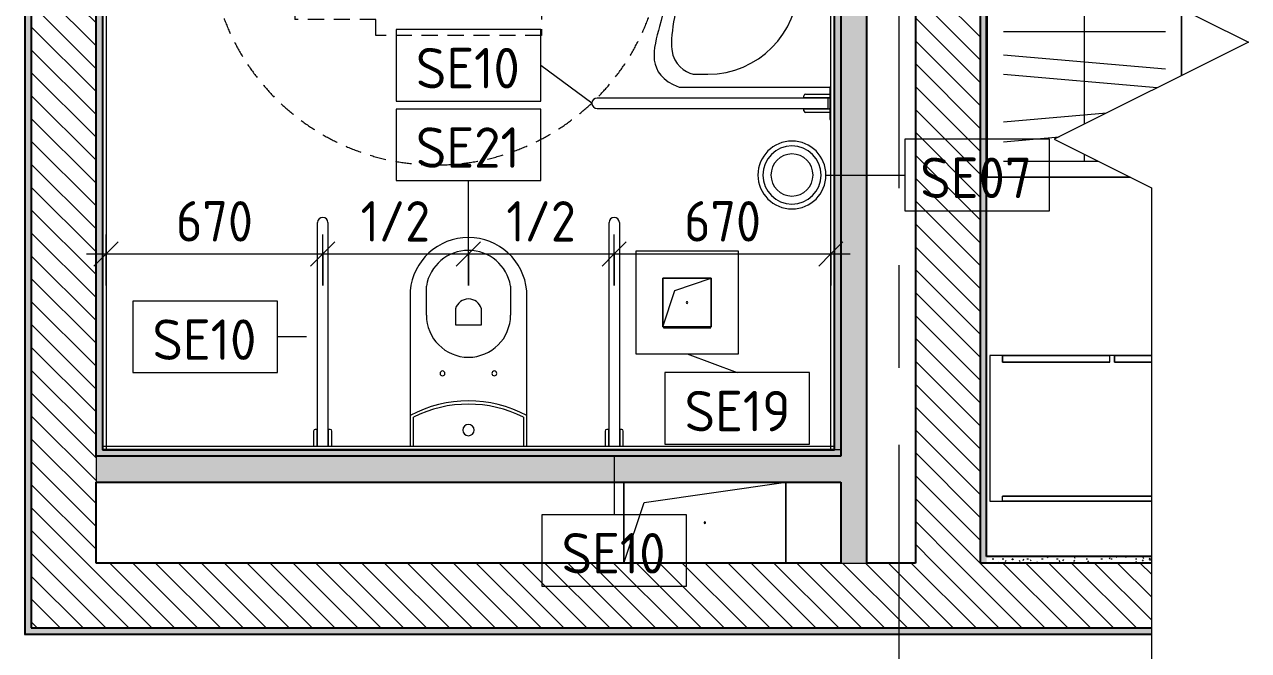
# Model space of a CAD drawing. Header units: millimetres. Extents: x 3991 to 282775, y -8553 to 29560.
# Drawn here: x 24149 to 27929, y 4320 to 6254 of the extents above; entities that cross this region are included whole.
import ezdxf

# ---------------------------------------------------------------- set-up
doc = ezdxf.new("R2010")
doc.units = ezdxf.units.MM
doc.linetypes.add('200_ШТРИХ__ш1_п0_6_', pattern=[80, 50, -30])
doc.linetypes.add('Осевая', pattern=[1587.5, 317.5, -238.125, 793.75, -238.125])
for name, color, linetype, lineweight in [('A-ANNO-DIMS', 7, 'Continuous', 9), ('A-ANNO-DIMS-50', 7, 'Continuous', 9), ('A-DETL-GENF', 7, 'Continuous', 9), ('A-GENM', 7, 'Continuous', 9), ('A-WALL', 7, 'Continuous', 9), ('I-FURN', 7, 'Continuous', 9), ('I-FURN-1', 7, '200_ШТРИХ__ш1_п0_6_', 15), ('I-FURN-2', 7, '200_ШТРИХ__ш1_п0_6_', 9), ('I-WALL', 7, 'Continuous', 9), ('P-SANR-FIXT-IDEN', 7, 'Continuous', 9), ('Оси-2', 7, 'Осевая', 9)]:
    doc.layers.add(name, color=color, linetype=linetype, lineweight=lineweight)
for name, color, linetype, lineweight, true_color in [('A-DETL-GENF-1', 7, 'Continuous', 9, 0x4994b4), ('A-GENM-1', 7, 'Continuous', 9, 0x4994b4), ('A-WALL-1', 7, 'Continuous', 25, 0x3c3c3c), ('A-WALL-FNSH-1', 7, 'Continuous', 15, 0x3c3c3c), ('P-SANR-FIXT-1', 7, 'Continuous', 15, 0x4994b4)]:
    doc.layers.add(name, color=color, linetype=linetype, lineweight=lineweight, true_color=true_color)
doc.styles.add('GOST Common_1', font='GOST_Common.ttf', dxfattribs={"height": 125})
doc.styles.add('ISOCPEUR', font='isocpeur.ttf', dxfattribs={"width": 0.9, "height": 125})
doc.dimstyles.new('ISO-2_5_0_9К_БОЛЬШОЙ', dxfattribs={"dimscale": 304.8, "dimtxt": 124.497647, "dimasz": 0.246063, "dimexe": 0.19685, "dimexo": 0.492126, "dimgap": 0, "dimtad": 1, "dimdec": 0, "dimrnd": 10, "dimzin": 0, "dimdsep": 46, "dimtxsty": 'ISOCPEUR', "dimblk1": 'OBLIQUE', "dimblk2": 'OBLIQUE', "dimsah": 1, "dimcen": 0.09, "dimdle": 0.19685, "dimazin": 0, "dimtfac": 1, "dimtdec": 4, "dimtix": 1, "dimtmove": 0, "dimatfit": 3, "dimfxl": 1, "dimtvp": 1, "dimtolj": 1, "dimtzin": 0, "dimarcsym": 2})
pattern_1 = [(135, (9840.393, 0), (-35.35534, -35.35534), [])]
pattern_2 = [(135, (9840.393, 0), (-37.71708, -37.71708), [53.34, -8.89, 1.778, -8.89]), (135, (9840.393, 37.694), (-37.71708, -37.71708), []), (50, (9840.393, 0), (63.7639, -5.57885), [6.667, -73.342]), (355, (9840.39, 0), (-12.33488, 66.86951), [5.334, -58.674]), (100.451, (9845.707, -0.465), (51.43036, 61.29098), [5.667, -62.332]), (46.184, (9840.39, 17.78), (94.87722, -14.71484), [10.001, -110.014]), (96.636, (9848.3, 16.55), (83.09115, 86.5993), [8.5, -93.497]), (351.184, (9840.39, 17.78), (83.09204, 86.5993), [8.001, -88.011]), (21, (9849.283, 13.335), (53.06449, -35.79273), [6.667, -73.342]), (326, (9849.28, 13.335), (21.63066, 64.46546), [5.334, -58.674]), (71.451, (9853.705, 10.35), (74.69646, 28.67237), [5.667, -62.332]), (37.5, (9840.393, 0), (1.080413, 29.59427), [1.676, -56.286, 1.676, -57.887, -58.896]), (37.5, (9840.393, 0), (1.080413, 29.59427), [-117.526, 1.676, -57.22]), (7.5, (9840.393, 0), (23.38637, 35.063507), [1.676, -32.283, 1.676, -54.953, -22.447]), (7.5, (9840.393, 0), (23.38637, 35.063507), [-90.589, 1.676, -20.771]), (327.5, (9820.568, 0), (47.456567, -2.005468), [1.676, -20.549, 1.676, -67.666, -92.011]), (327.5, (9820.568, 0), (47.456567, -2.005468), [-91.567, 1.676, -90.335]), (317.5, (9811.678, 0), (51.84495, 8.89904), [1.676, -27.216, 1.676, -44.374, -65.341]), (317.5, (9811.678, 0), (51.84495, 8.89904), [-74.943, 1.676, -63.665])]
pattern_3 = [(0, (9840.393, 0), (60.96, 15.24), [5.029, -40.691, 5.029, -40.691, -243.84]), (0, (9840.393, 0), (60.96, 15.24), [-91.44, 5.029, -86.411, 5.029, -40.691, -106.68]), (0, (9840.393, 0), (60.96, 15.24), [-228.6, 5.029, -25.451, 5.029, -71.171]), (120, (9863.253, 7.62), (-43.678227, 45.172909), [5.029, -40.691, 5.029, -40.691, -243.84]), (120, (9863.253, 7.62), (-43.678227, 45.172909), [-91.44, 5.029, -86.411, 5.029, -40.691, -106.68]), (120, (9863.253, 7.62), (-43.678227, 45.172909), [-228.6, 5.029, -25.451, 5.029, -71.171]), (240, (9870.873, 38.1), (-17.281773, -60.412909), [5.029, -40.691, 5.029, -40.691, -243.84]), (240, (9870.873, 38.1), (-17.281773, -60.412909), [-91.44, 5.029, -86.411, 5.029, -40.691, -106.68]), (240, (9870.873, 38.1), (-17.281773, -60.412909), [-228.6, 5.029, -25.451, 5.029, -71.171])]

# ---------------------------------------------------------------- blocks, each defined once
blk = doc.blocks.new('132_МГН_Поручень для унитаза_тип откидной - ПР 1Р-18619933-Фрагмент 1_2')
at = {"layer": 'A-GENM-1'}
for p, q in [((-28.2, -31), (-28.2, -78)), ((-17, -83), (-17, -31)), ((-16, -722), (-16, -31)), ((16, -31), (16, -722)), ((17, -31), (17, -83)), ((28.2, -78), (28.2, -31)), ((-23.2, -83), (-17, -83)), ((17, -83), (23.2, -83))]:
    blk.add_line(p, q, dxfattribs=at)
for centre, radius, start, end in [((-23.2, -78), 5, 180, 270), ((23.2, -78), 5, 270, 360), ((0, -722), 16, 180, 270), ((0, -722), 16, 270, 360)]:
    blk.add_arc(centre, radius, start, end, dxfattribs=at)
blk = doc.blocks.new('FRT_2D_Символ _разворот МГН_1 - D1_4_Символ доступности разворота МГН _360__-18618045-Фрагмент 1_2')
at = {"layer": 'I-FURN'}
for p, q in [((0, 60.4), (0, -59.6)), ((-65, 0), (65, 0))]:
    blk.add_line(p, q, dxfattribs=at)
at = {"layer": 'I-FURN-1'}
for p, q in [((-300, 325.4), (-300, -185.8)), ((-300, 325.4), (-200, 325.4)), ((-200, 195.4), (-200, 325.4)), ((200, 325.4), (300, 325.4)), ((200, 195.4), (200, 325.4)), ((300, 325.4), (300, -185.8)), ((-200, 195.4), (200, 195.4)), ((-300, -185.8), (-250, -185.8)), ((-250, -185.8), (-250, -435.8)), ((300, -185.8), (250, -185.8)), ((250, -185.8), (250, -435.8)), ((-200, -435.8), (-250, -435.8)), ((-200, -435.8), (-200, -645.8)), ((200, -435.8), (250, -435.8)), ((200, -435.8), (200, -645.8)), ((-200, -645.8), (200, -645.8))]:
    blk.add_line(p, q, dxfattribs=at)
at = {"layer": 'I-FURN-2'}
for start, end in [(100.8517, 360), (360, 86.7468)]:
    blk.add_arc((0, 0), 700, start, end, dxfattribs=at)
blk = doc.blocks.new('GM_Отверстие прямоугольное _в плите_ - Отверстие-21608348-Фрагмент 1_2')
at = {"layer": 'A-GENM'}
for p, q in [((-250, -125), (-250, 125)), ((-250, 125), (-250, -125)), ((-187.5, 62.5), (250, 125)), ((250, 125), (250, -125)), ((250, -125), (250, 125)), ((-250, -125), (-187.5, 62.5))]:
    blk.add_line(p, q, dxfattribs=at)
for start, end in [(360, 180), (180, 360)]:
    blk.add_arc((0, 0), 2.5, start, end, dxfattribs=at)
blk = doc.blocks.new('GM_Отверстие прямоугольное _в плите_ - Отверстие-23794751-Фрагмент 1_2')
at = {"layer": 'A-GENM'}
for p, q in [((-75, -75), (-75, 75)), ((-75, 75), (75, 75)), ((75, 75), (-75, 75)), ((-75, 75), (-75, -75)), ((-37.5, 37.5), (75, 75)), ((75, 75), (75, -75)), ((75, -75), (75, 75)), ((-75, -75), (-37.5, 37.5)), ((75, -75), (-75, -75)), ((-75, -75), (75, -75))]:
    blk.add_line(p, q, dxfattribs=at)
for start, end in [(360, 180), (180, 360)]:
    blk.add_arc((0, 0), 2.5, start, end, dxfattribs=at)
blk = doc.blocks.new('Шкаф с вешалками - 2000-25533530-Фрагмент 1_2')
at = {"layer": 'A-DETL-GENF'}
for p, q in [((50, 550), (50, 258.5)), ((110, 550), (125.1, 377.6)), ((197.8, 232.1), (170, 550)), ((276, 75.7), (317.5, 550)), ((333.7, 50), (377.5, 550)), ((450, 550), (450, 50)), ((510, 550), (552.6, 63.6)), ((610, 93.1), (570, 550)), ((677.5, 93.1), (717.5, 550)), ((737.5, 93.1), (777.5, 550)), ((850, 550), (850, 93.1)), ((910, 550), (950, 93.1)), ((1010, 93.1), (970, 550)), ((1077.5, 93.1), (1117.5, 550)), ((50, 300), (70.7, 300)), ((163.9, 300), (1158, 300))]:
    blk.add_line(p, q, dxfattribs=at)
at = {"layer": 'I-FURN'}
for p, q in [((1208, 600), (0, 600)), ((0, 600), (0, 158.5)), ((0, 158.5), (0, 600)), ((0, 600), (1208, 600)), ((1208, 93.1), (1208, 600)), ((1208, 600), (1208, 93.1)), ((313.9, 0), (520.7, 0)), ((520.7, 0), (313.9, 0))]:
    blk.add_line(p, q, dxfattribs=at)
blk = doc.blocks.new('стеллаж для обуви 1000х450х1 - 1100 x 1700 x 450 mm-25471993-Фрагмент 1_2')
at = {"layer": 'I-FURN'}
for p, q in [((1172.1, 184.9), (672.8, 184.9)), ((1172.1, 184.9), (672.8, 184.9)), ((672.8, 184.9), (1132.1, 184.9)), ((1132.1, 184.9), (672.8, 184.9)), ((672.8, 169.9), (1132.1, 169.9)), ((1132.1, 169.9), (672.8, 169.9)), ((1132.1, 184.9), (1132.1, 169.9)), ((1132.1, 184.9), (1132.1, 169.9)), ((1172.1, -265.1), (1172.1, 184.9)), ((1172.1, -265.1), (1172.1, 184.9)), ((786.2, -245.1), (672.8, -245.1)), ((672.8, -245.1), (786.2, -245.1)), ((786.2, -245.1), (672.8, -245.1)), ((672.8, -245.1), (786.2, -245.1)), ((786.2, -245.1), (672.8, -245.1)), ((672.8, -245.1), (786.2, -245.1)), ((786.2, -265.1), (786.2, -245.1)), ((786.2, -245.1), (786.2, -265.1)), ((786.2, -265.1), (786.2, -245.1)), ((786.2, -245.1), (786.2, -265.1)), ((786.2, -265.1), (786.2, -245.1)), ((786.2, -245.1), (786.2, -265.1)), ((1132.1, -245.1), (801.2, -245.1)), ((801.2, -245.1), (1132.1, -245.1)), ((1132.1, -245.1), (801.2, -245.1)), ((801.2, -245.1), (1132.1, -245.1)), ((1132.1, -245.1), (801.2, -245.1)), ((801.2, -245.1), (1132.1, -245.1)), ((801.2, -245.1), (801.2, -265.1)), ((801.2, -245.1), (801.2, -265.1)), ((801.2, -245.1), (801.2, -265.1)), ((801.2, -245.1), (801.2, -265.1)), ((801.2, -245.1), (801.2, -265.1)), ((801.2, -245.1), (801.2, -265.1)), ((1132.1, -265.1), (1132.1, -245.1)), ((1132.1, -245.1), (1132.1, -265.1)), ((1132.1, -265.1), (1132.1, -245.1)), ((1132.1, -245.1), (1132.1, -265.1)), ((1132.1, -265.1), (1132.1, -245.1)), ((1132.1, -245.1), (1132.1, -265.1)), ((672.8, -265.1), (1172.1, -265.1)), ((672.8, -265.1), (1172.1, -265.1)), ((786.2, -265.1), (672.8, -265.1)), ((672.8, -265.1), (786.2, -265.1)), ((786.2, -265.1), (672.8, -265.1)), ((672.8, -265.1), (786.2, -265.1)), ((786.2, -265.1), (672.8, -265.1)), ((672.8, -265.1), (786.2, -265.1)), ((1132.1, -265.1), (801.2, -265.1)), ((801.2, -265.1), (1132.1, -265.1)), ((1132.1, -265.1), (801.2, -265.1)), ((801.2, -265.1), (1132.1, -265.1)), ((1132.1, -265.1), (801.2, -265.1)), ((801.2, -265.1), (1132.1, -265.1))]:
    blk.add_line(p, q, dxfattribs=at)
blk = doc.blocks.new('мусорная корзина - Round_ Metal-30590745-Фрагмент 1_2')
at = {"layer": 'P-SANR-FIXT-1'}
for radius, start, end in [(105, 0, 180), (90, 360, 180), (65, 0, 180), (105, 180, 360), (90, 180, 360), (65, 180, 360)]:
    blk.add_arc((0, 0), radius, start, end, dxfattribs=at)
blk = doc.blocks.new('WC Seat_2 with Cistern-Wall Based - SE21-33486978-Фрагмент 1_2')
at = {"layer": 'P-SANR-FIXT-1'}
for p, q in [((-5, 410.5), (-5, 500.5)), ((255, 500.5), (255, 410.5)), ((-55, 485.5), (-55, 100.5)), ((305, 100.5), (305, 485.5)), ((85, 430.5), (85, 380.5)), ((165, 380.5), (165, 430.5)), ((85, 380.5), (165, 380.5)), ((-55, 100.5), (-55, 5.5)), ((-45, 5.5), (-45, 95.6)), ((295, 95.6), (295, 5.5)), ((305, 5.5), (305, 100.5))]:
    blk.add_line(p, q, dxfattribs=at)
for centre, radius, start, end in [((125, 469.8), 180.7, 4.9791, 175.0209), ((125, 478.7), 131.8, 9.5273, 170.4727), ((125, 418.8), 41.7, 16.2602, 163.7398), ((125, 410.5), 130, 180, 360), ((45, 230.5), 7.5, 0, 180), ((45, 230.5), 7.5, 180, 360), ((205, 230.5), 7.5, 0, 180), ((205, 230.5), 7.5, 180, 360), ((125, -237), 382.5, 61.9275, 118.0725), ((125, -247), 382.5, 63.6122, 116.3878), ((125, 55.5), 17.5, 0, 180), ((125, 55.5), 17.5, 180, 360)]:
    blk.add_arc(centre, radius, start, end, dxfattribs=at)
blk = doc.blocks.new('SND_Умывальник МГН_Jika - гибкая подводка_ 640х550х165 PN6_3_ ХВ_ГВ накидная гайка BP DN15_ К-гл_кон_ П DN 50-30756074-Фрагмент 1_2')
at = {"layer": 'P-SANR-FIXT-1'}
for p, q in [((-320, 468), (-320, 0)), ((320, 0), (320, 468)), ((-280, 425), (-280, 380)), ((280, 380), (280, 425))]:
    blk.add_line(p, q, dxfattribs=at)
blk.add_arc((0, 380), 280, 180, 360, dxfattribs=at)
for points, knots in [([(0, 512.9), (-41.2, 508.8), (-131.1, 523.5), (-281.1, 574.8), (-320, 468)], [-0.715552, -0.715552, -0.715552, -0.715552, -0.3972744, 0, 0, 0, 0]), ([(320, 468), (281.1, 574.8), (131.1, 523.5), (41.2, 508.8), (0, 512.9)], [-0.715552, -0.715552, -0.715552, -0.715552, -0.3182776, 0, 0, 0, 0]), ([(0, 470), (-61.7, 470), (-229.3, 523.4), (-272.8, 450.8), (-280, 425)], [0, 0, 0, 0, 0.3523534, 0.6664917, 0.6664917, 0.6664917, 0.6664917]), ([(280, 425), (272.8, 450.8), (229.3, 523.4), (61.7, 470), (0, 470)], [0, 0, 0, 0, 0.3141383, 0.6664917, 0.6664917, 0.6664917, 0.6664917])]:
    blk.add_open_spline(points, degree=3, knots=knots, dxfattribs=at)
blk = doc.blocks.new('132_МГН_Поручень для унитаза_тип откидной - ПР 1Р-18611699-Фрагмент 1_2')
at = {"layer": 'A-GENM-1'}
for p, q in [((-16, 722), (-16, 9.5)), ((16, 9.5), (16, 722)), ((-28.2, 3), (-28.2, 78)), ((-23.2, 83), (-17, 83)), ((-17, 83), (-17, 3)), ((17, 83), (23.2, 83)), ((17, 3), (17, 83)), ((28.2, 78), (28.2, 3)), ((-50, 3), (-50, 0)), ((50, 3), (-50, 3)), ((-17, 3), (-28.2, 3)), ((-16, 9.5), (-16.6, 8.9)), ((-16.6, 8.9), (-16.6, 4.2)), ((16, 9.5), (-16, 9.5)), ((16, 9.5), (16.6, 8.9)), ((16.6, 8.9), (16.6, 4.2)), ((28.2, 3), (17, 3)), ((50, 0), (50, 3))]:
    blk.add_line(p, q, dxfattribs=at)
for centre, radius, start, end in [((0, 722), 16, 90, 180), ((0, 722), 16, 0, 90), ((-23.2, 78), 5, 90, 180), ((23.2, 78), 5, 0, 90), ((-15.3, 4.2), 1.24, 180, 270), ((15.3, 4.2), 1.24, 270, 360)]:
    blk.add_arc(centre, radius, start, end, dxfattribs=at)
blk = doc.blocks.new('Plumbing_Drainage_hansgrohe_56248XXX-RainDrain-Point-Complete-set-po - 800 Stainless Steel Optic-30807005-Фрагмент 1_2')
at = {"layer": 'A-DETL-GENF-1'}
for p, q in [((158.5, 158.5), (-158.5, 158.5)), ((-158.5, 158.5), (-158.5, -158.5)), ((158.5, -158.5), (158.5, 158.5)), ((-73, -75), (-73, -78)), ((73, -78), (73, -75)), ((-73, -78), (73, -78)), ((-158.5, -158.5), (158.5, -158.5))]:
    blk.add_line(p, q, dxfattribs=at)
blk = doc.blocks.new('DET_L_Линия разрыва - М100-30622994-Фрагмент 1_2')
at = {"layer": 'A-DETL-GENF'}
for p, q in [((2600, 300), (2450, 0)), ((2900, -300), (2600, 300)), ((2450, 0), (63.1, 0)), ((3050, 0), (2900, -300))]:
    blk.add_line(p, q, dxfattribs=at)
blk = doc.blocks.new('М_сантехническая_рамка1 - В рамке-30590747-Фрагмент 1_2')
at = {"layer": 'P-SANR-FIXT-IDEN'}
for p, q in [((4.293, 2.24), (-4.639, 2.24)), ((-4.639, 2.24), (-4.639, -2.178)), ((4.293, -2.178), (4.293, 2.24)), ((-4.639, -2.178), (4.293, -2.178))]:
    blk.add_line(p, q, dxfattribs=at)
blk = doc.blocks.new('DIMBLOCK42-Фрагмент 1_2')
at = {"layer": 'A-ANNO-DIMS-50'}
for p, q in [((24401.4, 5448.1), (24401.4, 5605.1)), ((25070.4, 5448.1), (25070.4, 5605.1)), ((24341.4, 5545.1), (25130.4, 5545.1)), ((24401.4, 5545.1), (24401.4, 5448.1)), ((25070.4, 5545.1), (25070.4, 5448.1))]:
    blk.add_line(p, q, dxfattribs=at)
at = {"layer": 'A-ANNO-DIMS-50', "lineweight": 20}
for p, q in [((24401.4, 5545.1), (24438.9, 5582.6)), ((25070.4, 5545.1), (25107.9, 5582.6)), ((24401.4, 5545.1), (24363.9, 5507.6)), ((25070.4, 5545.1), (25032.9, 5507.6))]:
    blk.add_line(p, q, dxfattribs=at)
at = {"layer": 'A-ANNO-DIMS-50', "color": 0, "insert": (24617.4, 5708.4), "char_height": 125, "width": 284.429, "attachment_point": 1, "line_spacing_factor": 1.149209, "style": 'ISOCPEUR'}
blk.add_mtext('670', dxfattribs=at)
blk = doc.blocks.new('_Oblique')
at = {"color": 0, "linetype": 'ByBlock', "lineweight": -2}
blk.add_line((-0.5, -0.5), (0.5, 0.5), dxfattribs=at)
blk = doc.blocks.new('DIMBLOCK43-Фрагмент 1_2')
at = {"layer": 'A-ANNO-DIMS-50'}
for p, q in [((25970.4, 5448.1), (25970.4, 5605.1)), ((26639.4, 5448.1), (26639.4, 5605.1)), ((25910.4, 5545.1), (26699.4, 5545.1)), ((25970.4, 5545.1), (25970.4, 5448.1)), ((26639.4, 5545.1), (26639.4, 5448.1))]:
    blk.add_line(p, q, dxfattribs=at)
at = {"layer": 'A-ANNO-DIMS-50', "lineweight": 20}
for p, q in [((25970.4, 5545.1), (26007.9, 5582.6)), ((26639.4, 5545.1), (26676.9, 5582.6)), ((25970.4, 5545.1), (25932.9, 5507.6)), ((26639.4, 5545.1), (26601.9, 5507.6))]:
    blk.add_line(p, q, dxfattribs=at)
at = {"layer": 'A-ANNO-DIMS-50', "color": 0, "insert": (26186.4, 5708.4), "char_height": 125, "width": 284.429, "attachment_point": 1, "line_spacing_factor": 1.149209, "style": 'ISOCPEUR'}
blk.add_mtext('670', dxfattribs=at)
blk = doc.blocks.new('DIMBLOCK44-Фрагмент 1_2')
at = {"layer": 'A-ANNO-DIMS-50'}
for p, q in [((25070.4, 5448.1), (25070.4, 5605.1)), ((25520.4, 5448.1), (25520.4, 5605.1)), ((25010.4, 5545.1), (25520.4, 5545.1)), ((25070.4, 5545.1), (25070.4, 5448.1)), ((25520.4, 5545.1), (25520.4, 5448.1))]:
    blk.add_line(p, q, dxfattribs=at)
at = {"layer": 'A-ANNO-DIMS-50', "lineweight": 20}
for p, q in [((25070.4, 5545.1), (25107.9, 5582.6)), ((25520.4, 5545.1), (25557.9, 5582.6)), ((25070.4, 5545.1), (25032.9, 5507.6)), ((25520.4, 5545.1), (25482.9, 5507.6))]:
    blk.add_line(p, q, dxfattribs=at)
at = {"layer": 'A-ANNO-DIMS-50', "color": 0, "insert": (25187.7, 5708.4), "char_height": 125, "width": 258.572, "attachment_point": 1, "line_spacing_factor": 1.149209, "style": 'ISOCPEUR'}
blk.add_mtext('1/2', dxfattribs=at)
blk = doc.blocks.new('DIMBLOCK45-Фрагмент 1_2')
at = {"layer": 'A-ANNO-DIMS-50'}
for p, q in [((25520.4, 5448.1), (25520.4, 5605.1)), ((25970.4, 5448.1), (25970.4, 5605.1)), ((25520.4, 5545.1), (26030.4, 5545.1)), ((25520.4, 5545.1), (25520.4, 5448.1)), ((25970.4, 5545.1), (25970.4, 5448.1))]:
    blk.add_line(p, q, dxfattribs=at)
at = {"layer": 'A-ANNO-DIMS-50', "lineweight": 20}
for p, q in [((25520.4, 5545.1), (25557.9, 5582.6)), ((25970.4, 5545.1), (26007.9, 5582.6)), ((25520.4, 5545.1), (25482.9, 5507.6)), ((25970.4, 5545.1), (25932.9, 5507.6))]:
    blk.add_line(p, q, dxfattribs=at)
at = {"layer": 'A-ANNO-DIMS-50', "color": 0, "insert": (25637.7, 5708.4), "char_height": 125, "width": 258.572, "attachment_point": 1, "line_spacing_factor": 1.149209, "style": 'ISOCPEUR'}
blk.add_mtext('1/2', dxfattribs=at)

msp = doc.modelspace()

# ---------------------------------------------------------------- hatches: boundary and pattern name
at = {"layer": 'I-WALL'}
h = msp.add_hatch(dxfattribs=at)
h.set_pattern_fill('FP_13', color=256, style=0, pattern_type=2)
h.set_pattern_definition(pattern_3)
h.paths.add_polyline_path([(24150.4, 4370), (24170.4, 4370), (24170.4, 7700), (24150.4, 7700), (24150.4, 6283.3)])
h = msp.add_hatch(dxfattribs=at)
h.set_pattern_fill('FP_12', color=256, style=0, pattern_type=2)
h.set_pattern_definition(pattern_1)
h.paths.add_polyline_path([(24370.4, 4590), (24370.4, 7700), (24170.4, 7700), (24170.4, 4590)])
h = msp.add_hatch(dxfattribs=at)
h.set_pattern_fill('FP_13', color=256, style=0, pattern_type=2)
h.set_pattern_definition(pattern_3)
h.paths.add_polyline_path([(24370.4, 4920), (24390.4, 4920), (24390.4, 7680), (24370.4, 7680), (24370.4, 6283.3)])
h = msp.add_hatch(dxfattribs=at)
h.set_pattern_fill('FP_13', color=256, style=0, pattern_type=2)
h.set_pattern_definition(pattern_3)
h.paths.add_polyline_path([(27120.4, 4590), (27120.4, 7660), (27100.4, 7660), (27100.4, 4590)])
h = msp.add_hatch(dxfattribs=at)
h.set_pattern_fill('FP_15', color=256, style=0, pattern_type=2)
h.set_pattern_definition(pattern_2)
h.paths.add_polyline_path([(26670.4, 4590), (26750.4, 4590), (26750.4, 7300), (26670.4, 7300), (26670.4, 4822.9)])
h = msp.add_hatch(dxfattribs=at)
h.set_pattern_fill('FP_12', color=256, style=0, pattern_type=2)
h.set_pattern_definition(pattern_1)
h.paths.add_polyline_path([(26900.4, 4590), (27100.4, 4590), (27100.4, 7300), (26900.4, 7300), (26900.4, 4822.9)])
h = msp.add_hatch(dxfattribs=at)
h.set_pattern_fill('FP_13', color=256, style=0, pattern_type=2)
h.set_pattern_definition(pattern_3)
h.paths.add_polyline_path([(26670.4, 4940), (26670.4, 7220), (26650.4, 7220), (26650.4, 4940)])
h = msp.add_hatch(dxfattribs=at)
h.set_pattern_fill('FP_15', color=256, style=0, pattern_type=2)
h.set_pattern_definition(pattern_2)
h.paths.add_polyline_path([(26670.4, 4840), (26670.4, 4920), (24370.4, 4920), (24370.4, 4840), (26339.3, 4840)])
h = msp.add_hatch(dxfattribs=at)
h.set_pattern_fill('FP_13', color=256, style=0, pattern_type=2)
h.set_pattern_definition(pattern_3)
h.paths.add_polyline_path([(26670.4, 4920), (26670.4, 4940), (24390.4, 4940), (24390.4, 4920), (26339.3, 4920)])
h = msp.add_hatch(dxfattribs=at)
h.set_pattern_fill('FP_12', color=256, style=0, pattern_type=2)
h.set_pattern_definition(pattern_1)
h.paths.add_polyline_path([(27629.2, 4390), (27629.2, 4590), (24170.4, 4590), (24170.4, 4390), (25712.4, 4390)])
h = msp.add_hatch(dxfattribs=at)
h.set_pattern_fill('FP_13', color=256, style=0, pattern_type=2)
h.set_pattern_definition(pattern_3)
h.paths.add_polyline_path([(27629.2, 4590), (27629.2, 4610), (27120.4, 4610), (27120.4, 4590)])
h = msp.add_hatch(dxfattribs=at)
h.set_pattern_fill('FP_13', color=256, style=0, pattern_type=2)
h.set_pattern_definition(pattern_3)
h.paths.add_polyline_path([(27629.2, 4370), (27629.2, 4390), (24170.4, 4390), (24170.4, 4370), (25712.4, 4370)])

# ---------------------------------------------------------------- linework, layer by layer
at = {"layer": 'A-WALL'}
for p, q in [((24370.4, 4920), (24370.4, 4840)), ((26670.4, 4940), (26650.4, 4940)), ((26670.4, 4590), (26750.4, 4590))]:
    msp.add_line(p, q, dxfattribs=at)
at = {"layer": 'A-WALL-1'}
for p, q in [((24150.4, 7700), (24150.4, 4370)), ((24170.4, 7700), (24170.4, 4390)), ((24370.4, 4920), (24370.4, 7700)), ((24390.4, 7680), (24390.4, 4940)), ((27100.4, 7680), (27100.4, 4590)), ((27120.4, 4610), (27120.4, 7660)), ((26750.4, 4590), (26750.4, 7300)), ((26900.4, 7300), (26900.4, 4590)), ((26670.4, 7220), (26670.4, 4920)), ((26650.4, 4940), (26650.4, 7200)), ((26670.4, 4920), (24370.4, 4920)), ((24390.4, 4940), (26650.4, 4940)), ((24370.4, 4840), (26670.4, 4840)), ((24370.4, 4590), (24370.4, 4840)), ((26670.4, 4840), (26670.4, 4590)), ((26670.4, 4590), (24370.4, 4590)), ((26900.4, 4590), (26750.4, 4590)), ((27629.2, 4590), (27100.4, 4590)), ((27629.2, 4610), (27120.4, 4610)), ((24170.4, 4390), (27629.2, 4390)), ((24150.4, 4370), (27629.2, 4370))]:
    msp.add_line(p, q, dxfattribs=at)
at = {"layer": 'A-WALL-FNSH-1'}
for p, q in [((24149.4, 7690), (24149.4, 4369)), ((24391.4, 4941), (24391.4, 7679)), ((27121.4, 4611), (27121.4, 7659)), ((26649.4, 7199), (26649.4, 4941)), ((26649.4, 4941), (24391.4, 4941)), ((27629.2, 4611), (27121.4, 4611)), ((24149.4, 4369), (27629.2, 4369))]:
    msp.add_line(p, q, dxfattribs=at)
at = {"layer": 'I-WALL'}
for p, q in [((24401.4, 7680), (24401.4, 4940)), ((26639.4, 4940), (26639.4, 7200)), ((24390.4, 4951), (26650.4, 4951))]:
    msp.add_line(p, q, dxfattribs=at)
at = {"layer": 'P-SANR-FIXT-IDEN'}
for p, q in [((25901.4, 6010.6), (25743.7, 6127.8)), ((26624.4, 5789), (26867.7, 5789)), ((25520.4, 5596.1), (25520.4, 5772)), ((25020.4, 5289), (24930.2, 5289)), ((26195.3, 5236.2), (26350.3, 5178.6)), ((25970.4, 4920), (25970.4, 4739.3))]:
    msp.add_line(p, q, dxfattribs=at)
at = {"layer": 'Оси-2'}
msp.add_line((26850.4, 3605.5), (26850.4, 6593), dxfattribs=at)

# ---------------------------------------------------------------- block references
at = {"layer": 'A-DETL-GENF', "rotation": 89.99999999999991}
msp.add_blockref('DET_L_Линия разрыва - М100-30622994-Фрагмент 1_2', (27629.2, 3299.3), dxfattribs=at)
at = {"layer": 'A-GENM'}
for name, p in [('GM_Отверстие прямоугольное _в плите_ - Отверстие-23794751-Фрагмент 1_2', (26195.4, 5395)), ('GM_Отверстие прямоугольное _в плите_ - Отверстие-21608348-Фрагмент 1_2', (26250.4, 4715))]:
    msp.add_blockref(name, p, dxfattribs=at)
at = {"layer": 'I-FURN'}
for name, p, rotation in [('FRT_2D_Символ _разворот МГН_1 - D1_4_Символ доступности разворота МГН _360__-18618045-Фрагмент 1_2', (25420.4, 6520), 269.9999999999993), ('Шкаф с вешалками - 2000-25533530-Фрагмент 1_2', (27722.4, 5782), 89.9999999999999), ('стеллаж для обуви 1000х450х1 - 1100 x 1700 x 450 mm-25471993-Фрагмент 1_2', (28302.1, 4966.1), 180)]:
    msp.add_blockref(name, p, dxfattribs=dict(at, rotation=rotation))
at = {"layer": 'P-SANR-FIXT-1'}
for name, p, rotation in [('SND_Умывальник МГН_Jika - гибкая подводка_ 640х550х165 PN6_3_ ХВ_ГВ накидная гайка BP DN15_ К-гл_кон_ П DN 50-30756074-Фрагмент 1_2', (26639.4, 6380.6), 90.00000000000342), ('132_МГН_Поручень для унитаза_тип откидной - ПР 1Р-18611699-Фрагмент 1_2', (26639.4, 6010.6), 89.9999999999964), ('132_МГН_Поручень для унитаза_тип откидной - ПР 1Р-18619933-Фрагмент 1_2', (25070.4, 4920), 180), ('132_МГН_Поручень для унитаза_тип откидной - ПР 1Р-18619933-Фрагмент 1_2', (25970.4, 4920), 180)]:
    msp.add_blockref(name, p, dxfattribs=dict(at, rotation=rotation))
for name, p in [('мусорная корзина - Round_ Metal-30590745-Фрагмент 1_2', (26519.4, 5789)), ('WC Seat_2 with Cistern-Wall Based - SE21-33486978-Фрагмент 1_2', (25395.4, 4945.5)), ('Plumbing_Drainage_hansgrohe_56248XXX-RainDrain-Point-Complete-set-po - 800 Stainless Steel Optic-30807005-Фрагмент 1_2', (26195.4, 5395))]:
    msp.add_blockref(name, p, dxfattribs=at)
at = {"layer": 'P-SANR-FIXT-IDEN', "xscale": 49.99999999999998, "yscale": 49.99999999999998, "zscale": 49.99999999999998}
for p in [(25529.1, 6126.3), (25529.1, 5880.9), (27099.7, 5787.4), (24715.6, 5287.4), (26358.9, 5066.5), (25979.1, 4627.3)]:
    msp.add_blockref('М_сантехническая_рамка1 - В рамке-30590747-Фрагмент 1_2', p, dxfattribs=at)

# ---------------------------------------------------------------- texts
at = {"layer": 'P-SANR-FIXT-IDEN', "char_height": 125, "attachment_point": 1, "style": 'GOST Common_1'}
for s, insert, width in [('SE10', (25358, 6181.7), 412.869), ('SE21', (25358, 5936.3), 412.869), ('SE07', (26915.4, 5842.8), 444.937), ('SE10', (24544.6, 5342.8), 412.869), ('SE19', (26187.9, 5122), 412.869), ('SE10', (25808, 4682.7), 412.869)]:
    msp.add_mtext(s, dxfattribs=dict(at, insert=insert, width=width))

# ---------------------------------------------------------------- dimensions: what is measured, and where the dimension line sits
at = {"layer": 'A-ANNO-DIMS'}
for base, p1, p2, picture, middle in [((25070.4, 5545.1), (24401.4, 5598.1), (25070.4, 5598.1), 'DIMBLOCK42-Фрагмент 1_2', (24735.9, 5607.6)), ((26639.4, 5545.1), (25970.4, 5598.1), (26639.4, 5598.1), 'DIMBLOCK43-Фрагмент 1_2', (26304.9, 5607.6))]:
    dim = msp.add_linear_dim(base=base, p1=p1, p2=p2, dimstyle='ISO-2_5_0_9К_БОЛЬШОЙ', override={"dimpost": '<>', "dimfxl": 669.022991}, dxfattribs=at)
    dim.commit()
    dim.dimension.update_dxf_attribs({"geometry": picture, "text_midpoint": middle})
for base, p1, p2, picture, middle in [((25520.4, 5545.1), (25070.4, 5598.1), (25520.4, 5598.1), 'DIMBLOCK44-Фрагмент 1_2', (25295.4, 5607.6)), ((25970.4, 5545.1), (25520.4, 5598.1), (25970.4, 5598.1), 'DIMBLOCK45-Фрагмент 1_2', (25745.4, 5607.6))]:
    dim = msp.add_linear_dim(base=base, p1=p1, p2=p2, text='1/2', dimstyle='ISO-2_5_0_9К_БОЛЬШОЙ', override={"dimpost": '<>', "dimfxl": 450}, dxfattribs=at)
    dim.commit()
    dim.dimension.update_dxf_attribs({"geometry": picture, "text_midpoint": middle})

doc.saveas('drawing.dxf')
